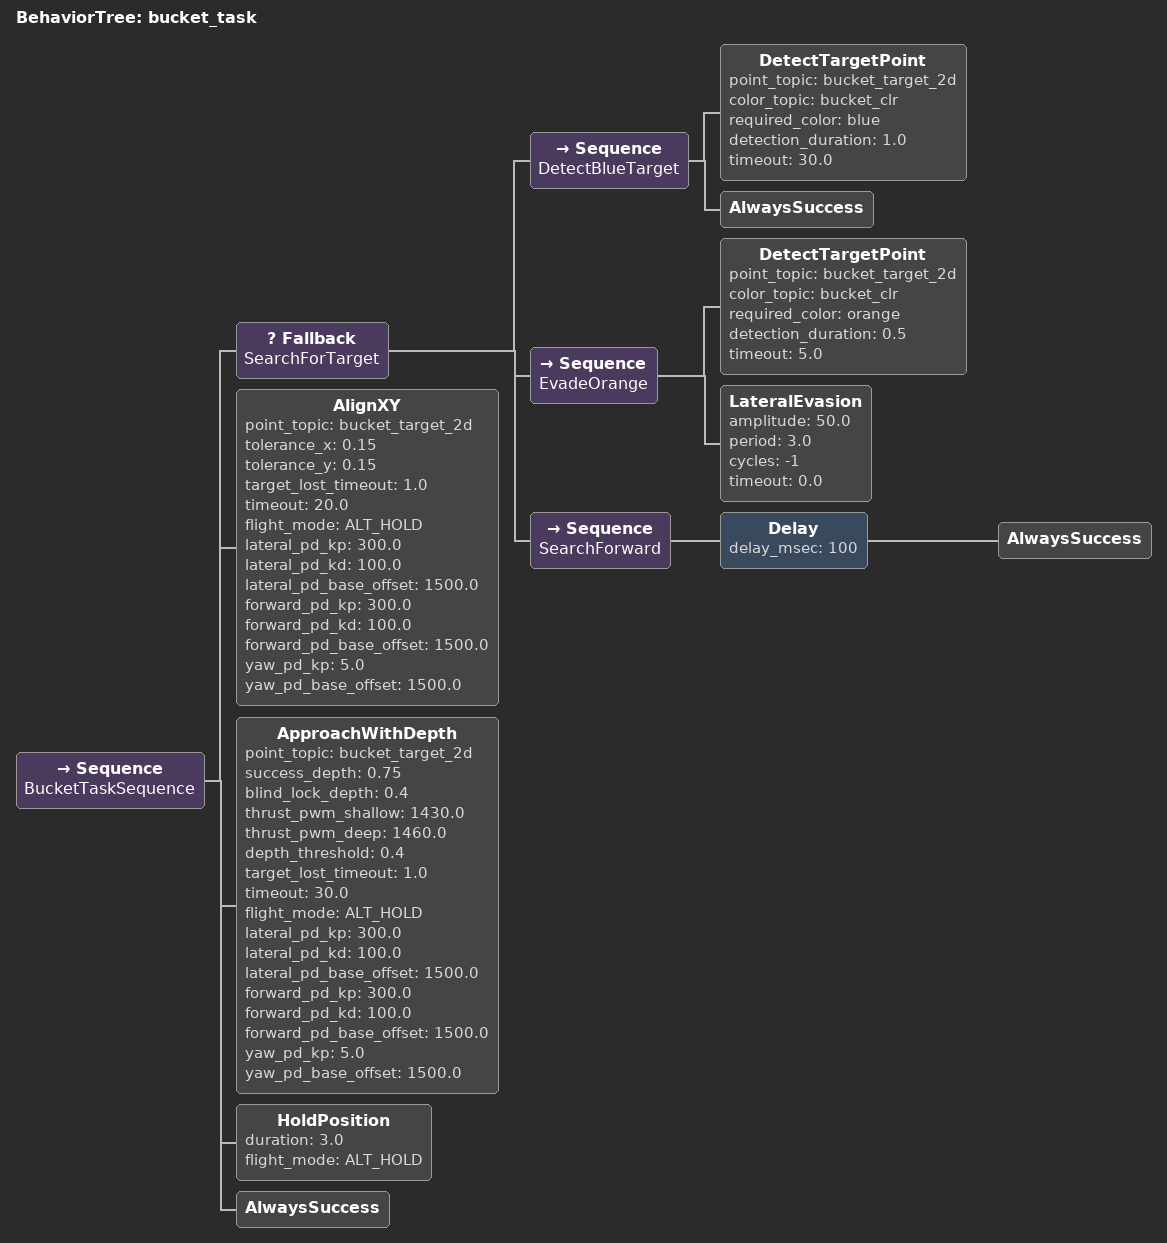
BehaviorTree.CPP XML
<?xml version="1.0"?>
<root BTCPP_format="4">
    <BehaviorTree ID="bucket_task">
        <Sequence name="BucketTaskSequence">

            <!-- Phase 1: Search for colored target -->
            <Fallback name="SearchForTarget">
                <!-- Try to detect blue target -->
                <Sequence name="DetectBlueTarget">
                    <DetectTargetPoint
                        point_topic="bucket_target_2d"
                        color_topic="bucket_clr"
                        required_color="blue"
                        detection_duration="1.0"
                        timeout="30.0"/>
                    <AlwaysSuccess/>
                </Sequence>

                <!-- If orange detected, evade -->
                <Sequence name="EvadeOrange">
                    <DetectTargetPoint
                        point_topic="bucket_target_2d"
                        color_topic="bucket_clr"
                        required_color="orange"
                        detection_duration="0.5"
                        timeout="5.0"/>
                    <LateralEvasion
                        amplitude="50.0"
                        period="3.0"
                        cycles="-1"
                        timeout="0.0"/>
                </Sequence>

                <!-- Default: keep searching forward -->
                <Sequence name="SearchForward">
                    <Delay delay_msec="100">
                        <AlwaysSuccess/>
                    </Delay>
                </Sequence>
            </Fallback>

            <!-- Phase 2: Align to target (XY centering) -->
            <AlignXY
                point_topic="bucket_target_2d"
                tolerance_x="0.15"
                tolerance_y="0.15"
                target_lost_timeout="1.0"
                timeout="20.0"
                flight_mode="ALT_HOLD"
                lateral_pd_kp="300.0"
                lateral_pd_kd="100.0"
                lateral_pd_base_offset="1500.0"
                forward_pd_kp="300.0"
                forward_pd_kd="100.0"
                forward_pd_base_offset="1500.0"
                yaw_pd_kp="5.0"
                yaw_pd_base_offset="1500.0"/>

            <!-- Phase 3: Approach while descending -->
            <ApproachWithDepth
                point_topic="bucket_target_2d"
                success_depth="0.75"
                blind_lock_depth="0.4"
                thrust_pwm_shallow="1430.0"
                thrust_pwm_deep="1460.0"
                depth_threshold="0.4"
                target_lost_timeout="1.0"
                timeout="30.0"
                flight_mode="ALT_HOLD"
                lateral_pd_kp="300.0"
                lateral_pd_kd="100.0"
                lateral_pd_base_offset="1500.0"
                forward_pd_kp="300.0"
                forward_pd_kd="100.0"
                forward_pd_base_offset="1500.0"
                yaw_pd_kp="5.0"
                yaw_pd_base_offset="1500.0"/>

            <!-- Phase 4: Lock position -->
            <HoldPosition
                duration="3.0"
                flight_mode="ALT_HOLD"/>

            <AlwaysSuccess/>
        </Sequence>
    </BehaviorTree>
</root>
